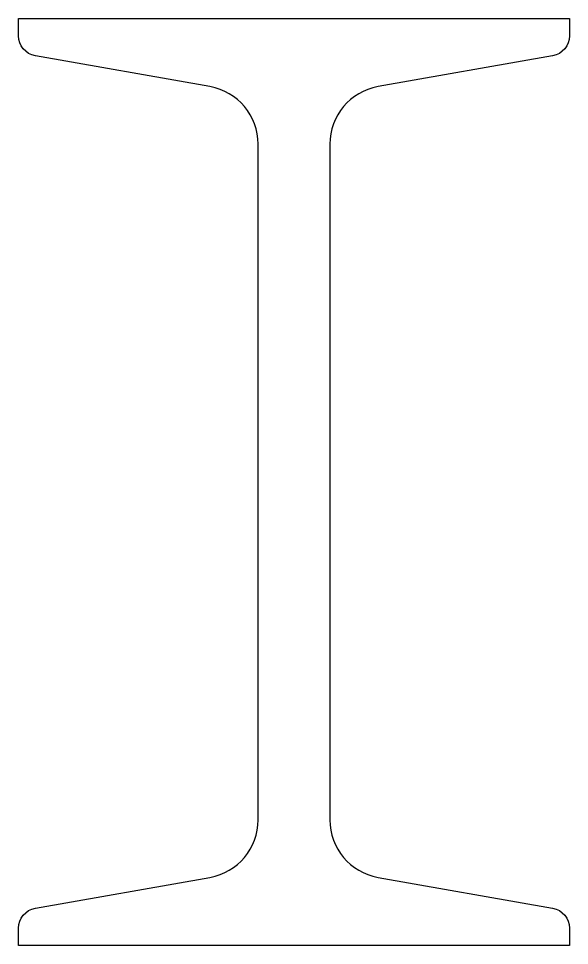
# Model space of a CAD drawing. Header units: inches. Extents: x -1.78 to 1.78, y -3 to 3.
import ezdxf

# ---------------------------------------------------------------- set-up
doc = ezdxf.new("R2010")
doc.units = ezdxf.units.IN
doc.layers.add('steel', color=7, linetype='Continuous')

msp = doc.modelspace()

# ---------------------------------------------------------------- linework, layer by layer
at = {"layer": 'steel'}
msp.add_lwpolyline([(1.785, 2.8889, -0.36397), (1.6756, 2.7586), (0.5443, 2.5591, 0.36397), (0.2325, 2.1875), (0.2325, -2.1875, 0.36397), (0.5443, -2.5591), (1.6756, -2.7586, -0.36397), (1.785, -2.8889), (1.785, -3), (-1.785, -3), (-1.785, -2.8889, -0.36397), (-1.6756, -2.7586), (-0.5443, -2.5591, 0.36397), (-0.2325, -2.1875), (-0.2325, 2.1875, 0.36397), (-0.5443, 2.5591), (-1.6756, 2.7586, -0.36397), (-1.785, 2.8889), (-1.785, 3), (1.785, 3)], format="xyb", close=True, dxfattribs=at)

doc.saveas('drawing.dxf')
